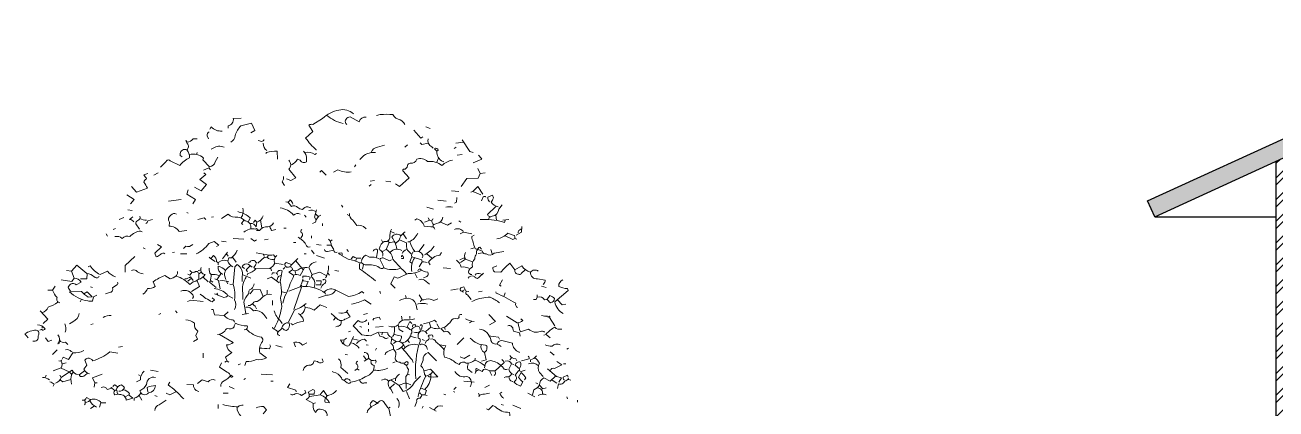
# Model space of a CAD drawing. Header units: millimetres. Extents: x 922141 to 965068, y 34629 to 256118.
# Drawn here: x 931827 to 942667, y 74878 to 78207 of the extents above; entities that cross this region are included whole.
import ezdxf

# ---------------------------------------------------------------- set-up
doc = ezdxf.new("R2010")
doc.units = ezdxf.units.MM
doc.layers.add('ABA_02_wall', color=7, linetype='Continuous', lineweight=30)
doc.layers.add('HATCH', color=8, linetype='Continuous', lineweight=5)
for name, color, linetype in [('ABA_03_elevation 04', 8, 'Continuous'), ('ABA_09_ hatch rcc', 43, 'Continuous'), ('ABA_09_hatch misc', 253, 'Continuous'), ('MCA__ PISCINA ELEV.', 91, 'Continuous')]:
    doc.layers.add(name, color=color, linetype=linetype)

# ---------------------------------------------------------------- blocks, each defined once
blk = doc.blocks.new('05')
at = {"layer": 'HATCH'}
for points in [[(618789, 368315, 0.259125), (618664, 368347, 0.14621), (618522, 368276), (618438, 368224, 0.140045), (618403, 368218), (618438, 368163), (618374, 368105, 0.045349), (618467, 368002), (618470, 368002)], [(617816, 368279), (617748, 368276, -0.433228), (617703, 368212), (617703, 368192)], [(617726, 368070, 0.2836), (617764, 368128, -0.086777), (617813, 368212), (617906, 368234), (617935, 368170), (617900, 368150)], [(618560, 368302, 0.120178), (618699, 368231)], [(618899, 368286, 0.374222), (618838, 368247), (618760, 368289, 0.538727), (618722, 368231), (618731, 368224)], [(619234, 368224, 0.166656), (619195, 368263, -0.236053), (619131, 368308, 0.059021), (619021, 368308), (618989, 368302)], [(617539, 368160, 0.4142), (617523, 368125), (617532, 368099)], [(617652, 368166, -0.22728), (617555, 368202), (617545, 368183)], [(617117, 367854, 0.057129), (617175, 367912, -0.369919), (617200, 367909), (617284, 367867, -0.117401), (617368, 367934, 0.20253), (617345, 368002, 0.429047), (617349, 368057), (617336, 368083), (617349, 368070, 0.195877), (617400, 368099), (617436, 368099)], [(617345, 368002, 0.520645), (617287, 367970), (617287, 367954), (617304, 367941)], [(617668, 368025, 0.27121), (617574, 368018), (617555, 368009)], [(618013, 368092, -0.4142), (617996, 368076), (617964, 368083)], [(618006, 368060, 0.207977), (618038, 367996)], [(618944, 367980, -0.35463), (618999, 368025), (619057, 368044)], [(619437, 368099, 0.386597), (619469, 368028), (619479, 368018)], [(619511, 367992), (619492, 368012, -0.586716), (619524, 367999), (619511, 367992)], [(617368, 367963, -0.247086), (617490, 367931), (617484, 367915), (617542, 367857, 0.369919), (617590, 367899), (617613, 367938)], [(618132, 367921), (618129, 367992, 0.072388), (618035, 367980), (618029, 367970)], [(618229, 367912, -0.416656), (618229, 367834), (618290, 367760), (618248, 367738), (618209, 367751)], [(618357, 367992, -0.207474), (618383, 367925), (618383, 367899, -0.433868), (618328, 367912), (618303, 367921, -0.162277), (618251, 367873)], [(618374, 367980, -0.185669), (618454, 367963), (618470, 367970)], [(618844, 367918, -0.24263), (618960, 367980), (618979, 367980)], [(619647, 367912, 0.171967), (619556, 367867, 0.200745), (619431, 367902, 0.302124), (619337, 367921, -0.343094), (619282, 367886, 0.4142), (619257, 367867, -0.4142), (619224, 367834, 0.618027), (619218, 367822), (619273, 367760), (619189, 367686), (619154, 367709)], [(619511, 367992, 0.32309), (619566, 367902), (619569, 367899)], [(619872, 367957, -0.082748), (619901, 367921), (619827, 367889)], [(617007, 367799), (616972, 367786, -0.077301), (616997, 367751, 0.209167), (616972, 367722, -0.073669), (617004, 367670), (616910, 367635), (616865, 367686)], [(618770, 367812, -0.17128), (618654, 367831), (618615, 367809)], [(618183, 367773, -0.212204), (618171, 367725), (618193, 367693)], [(618264, 367532, 0.135742), (618241, 367570, -0.4142), (618203, 367551)], [(619937, 367593, 0.442368), (619914, 367596), (619898, 367561)], [(619969, 367551, -0.178864), (619953, 367593), (619995, 367609), (620004, 367586, 0.010635), (619982, 367548, 0.164948), (620043, 367509)], [(617787, 367467, -0.099014), (617880, 367425), (617893, 367412), (617877, 367377)], [(617832, 367496, -0.055374), (617829, 367435), (617816, 367415)], [(618154, 367499, -0.175232), (618270, 367438, -0.323349), (618328, 367444)], [(618222, 367551), (618251, 367512, -0.388977), (618306, 367503, 0.178864), (618348, 367486, -0.243835), (618393, 367509), (618419, 367499)], [(618464, 367467, 0.250641), (618403, 367477)], [(619647, 367506, 0.112473), (619589, 367506)], [(620024, 367512), (619950, 367441, 0.489075), (619991, 367428, 0.354019), (620050, 367490), (620079, 367525)], [(616878, 367422), (616849, 367399, -0.259125), (616885, 367380)], [(616939, 367428, -0.4142), (616920, 367390, 0.4142), (616904, 367361), (616936, 367316)], [(616939, 367409, 0.128769), (616997, 367393)], [(617049, 367399), (617007, 367386, -0.310577), (616991, 367364)], [(617255, 367444, 0.401794), (617207, 367438, 0.4142), (617194, 367377), (617191, 367341, -0.260452), (617278, 367296), (617345, 367303)], [(617900, 367319, 0.462555), (617851, 367386, 0.199997), (617787, 367419, -0.211655), (617703, 367444), (617645, 367409)], [(617951, 367377), (617945, 367335, 0.333328), (617897, 367364), (617893, 367364)], [(618006, 367432, -0.294113), (617951, 367377), (617938, 367393), (617922, 367374)], [(618096, 367370, -0.290726), (618048, 367335, 0.300995), (617974, 367303), (617948, 367303)], [(618506, 367438, 0.211838), (618461, 367377), (618435, 367364)], [(618754, 367451, 0.248367), (618783, 367393), (618818, 367348, -0.162277), (618876, 367338), (618899, 367319)], [(619495, 367316, 0.4142), (619460, 367335), (619402, 367341, 0.255402), (619337, 367406), (619321, 367393)], [(619479, 367406, 0.471924), (619482, 367357), (619476, 367335)], [(619563, 367419, -0.354019), (619508, 367364), (619489, 367357)], [(619888, 367399, -0.065994), (620082, 367380), (620098, 367374), (620104, 367393)], [(616723, 367251, -0.236053), (616785, 367235, -0.326447), (616852, 367251, -0.184021), (616946, 367299), (616959, 367293)], [(617839, 367290, -0.223526), (617942, 367316), (617948, 367322), (617964, 367309)], [(618064, 367335, 0.062256), (618083, 367303), (618116, 367312)], [(618415, 367161, -0.45993), (618377, 367183, 0.119247), (618309, 367245)], [(618341, 367312, 0.302765), (618335, 367287, -0.544022), (618341, 367251), (618332, 367238)], [(619118, 367316, 0.12587), (619105, 367241, -0.472687), (619054, 367209, 0.225525), (619015, 367151, 0.4142), (619015, 367135, -0.453766), (619041, 367080)], [(619199, 367258, 0.489075), (619121, 367245, -0.119324), (619166, 367145)], [(619237, 367293, 0.162277), (619183, 367216), (619154, 367190)], [(619347, 367280, -0.19191), (619270, 367206), (619260, 367206)], [(619666, 367312, -0.427887), (619743, 367290), (619814, 367274)], [(619834, 367264), (619814, 367251, 0.056015), (619843, 367151, 0.618027), (619869, 367148, -0.236053), (619885, 367158), (619898, 367142)], [(620204, 367229, -0.45993), (620188, 367248, 0.4142), (620172, 367264), (620127, 367280, -0.153275), (620033, 367232)], [(620249, 367319, 0.25296), (620217, 367293), (620217, 367283)], [(617091, 367183), (617126, 367161), (617068, 367106), (617081, 367074, 0.078461), (617117, 367096, -0.276978), (617146, 367106), (617155, 367100)], [(617397, 367183, -0.286789), (617336, 367167), (617316, 367148)], [(617426, 367100, 0.122345), (617536, 367190), (617581, 367209), (617623, 367177), (617603, 367164)], [(617781, 367132, -0.117401), (617732, 367067), (617710, 367067), (617700, 367038, 0.240356), (617745, 366990)], [(618538, 367138, 0.509216), (618564, 367122), (618618, 367132, 0.566177), (618648, 367116)], [(618573, 367229, -0.178864), (618599, 367171), (618618, 367138)], [(618989, 367071, 0.048889), (618999, 367135, 0.526016), (618963, 367129), (618960, 367125)], [(619076, 367138, -0.241638), (619131, 367055, 0.024979), (619250, 366929)], [(619086, 367212, 0.276978), (619108, 367200), (619141, 367206)], [(619108, 367116, -0.37883), (619208, 367129)], [(619189, 367222), (619250, 367196, 0.099014), (619257, 367132), (619289, 367100)], [(619250, 367138, 0.236053), (619212, 367103)], [(619279, 367206, 0.125443), (619321, 367122, -0.386597), (619389, 367090), (619389, 367077), (619386, 367067)], [(619489, 367167, -0.126114), (619405, 367093)], [(619814, 366922, -0.312363), (619785, 366942, -0.225677), (619821, 366990, -0.25499), (619840, 367058, -0.148804), (619856, 367100, -0.276978), (619866, 367138), (619908, 367125, 0.441483), (619940, 367100, 0.38205), (620008, 367106), (620091, 367122)], [(617590, 367035, -0.042465), (617539, 367071)], [(617616, 367006, 0.5), (617603, 367032, 0.2388), (617577, 367087), (617555, 367064)], [(617697, 367042, 0.118042), (617642, 367042), (617616, 367026)], [(618125, 367087, 0.376556), (618109, 367019, -0.145767), (618064, 366974), (617942, 366971, -0.199722), (617874, 366932), (617868, 366916)], [(617942, 366974, -0.236053), (617926, 366984, 0.120438), (617948, 367022, 0.660995), (617890, 367029), (617880, 367026)], [(617945, 367109), (618042, 367093, 0.121368), (618096, 367093), (618109, 367077)], [(618051, 367087, -0.480621), (618019, 367071), (617961, 367019)], [(618042, 367071, 0.193741), (618096, 367051), (618103, 367055)], [(618251, 367009), (618206, 367026, 0.942245), (618225, 366987, -0.514618), (618261, 366964, 0.4142), (618309, 366964, -0.160355), (618390, 366984)], [(618467, 367032, 0.259125), (618403, 366984), (618432, 366919, 0.618027), (618435, 366893, -0.301163), (618448, 366810)], [(619192, 366974, -0.181442), (619050, 366980, -0.4142), (619012, 366984, 0.16394), (618905, 367006, -0.253143), (618857, 367026, -0.236053), (618841, 367022, 0.100998), (618744, 367055), (618686, 367087, 0.4142), (618689, 367109), (618660, 367106), (618677, 367093)], [(618770, 367058), (618786, 367077, 0.192581), (618854, 367064)], [(619008, 367061, 0.146759), (618928, 367071), (618896, 367090, 0.276978), (618860, 367035)], [(619054, 366980), (619018, 367055, -0.226822), (619047, 367067), (619102, 367042), (619118, 367048)], [(619205, 367074), (619208, 367090, -0.302765), (619224, 367061), (619208, 367061), (619205, 367064)], [(619318, 367122, 0.4142), (619295, 367074), (619279, 367032), (619295, 367019)], [(619318, 367064, 0.197815), (619295, 366948)], [(619295, 367074), (619382, 367048, 0.599991), (619398, 367032), (619427, 367026)], [(619453, 367006), (619440, 367029, -0.210266), (619537, 367090), (619553, 367113)], [(619682, 367045, -0.143997), (619724, 366987, -0.146759), (619788, 366977)], [(619759, 367113, 0.224854), (619759, 367055), (619718, 367026)], [(616585, 366906, -0.568253), (616543, 366903, 0.175797), (616478, 366932), (616391, 367003), (616346, 366951), (616304, 366958)], [(616727, 366903, -0.163284), (616659, 366951), (616594, 366922, -0.113754), (616507, 366996), (616491, 366990)], [(616865, 366958, -0.162277), (616907, 366958, 0.236053), (616968, 366929)], [(617265, 366948, -0.37442), (617226, 366893), (617200, 366884), (617155, 366913, 0.088013), (617055, 366858), (617071, 366819, -0.188675), (617004, 366800, -0.179413), (616965, 366752)], [(617471, 366984, 0.536423), (617503, 366922, -0.215927), (617445, 366880, -0.178345), (617400, 366858), (617371, 366835, 0.146225), (617255, 366906)], [(617371, 366961, 0.548935), (617420, 366948), (617439, 366948, 0.4142), (617455, 366932), (617471, 366942)], [(617539, 366977, 0.236053), (617555, 366922, -0.099014), (617548, 366861), (617542, 366855), (617600, 366810)], [(617555, 366922, -0.133911), (617623, 366913)], [(617681, 366958, 0.15741), (617616, 366993, 0.349701), (617655, 366926), (617658, 366926)], [(617726, 366996, 0.303986), (617671, 366916), (617684, 366880)], [(617758, 366619, 0.309357), (617758, 366703, 0.119644), (617748, 366835), (617761, 366990), (617781, 367009, -0.308212), (617826, 366906), (617826, 366861)], [(617845, 366974), (617826, 366990, -0.375732), (617877, 367013), (617913, 366987)], [(618106, 366458, 0.071533), (618161, 366607, 0.124786), (618164, 366684, -0.240356), (618167, 366752, 0.058014), (618154, 366861), (618171, 366955, 0.468369), (618125, 366935), (618116, 366938, -0.236053), (618135, 366916)], [(618161, 366913, 0.276978), (618135, 366897), (618125, 366871)], [(618274, 366913, 0.03894), (618216, 366771, 0.100754), (618183, 366694), (618177, 366674)], [(618364, 366980), (618328, 366913, 0.274826), (618270, 366916), (618229, 366942), (618261, 366964)], [(618573, 366996, -0.148178), (618548, 366893)], [(618844, 367019, 0.082748), (618841, 366971, -0.034805), (618979, 366868)], [(619376, 366958, -0.169128), (619263, 366932), (619173, 366890), (619141, 366903), (619112, 366842), (619150, 366803)], [(619347, 366955, -0.199997), (619363, 366971, 0.141068), (619434, 366942, -0.514618), (619418, 366903), (619395, 366893)], [(619782, 366890, -0.37204), (619837, 366906, 0.162277), (619863, 366887, 0.055374), (619917, 366935)], [(619901, 366922, 0.255692), (619853, 366929), (619843, 366916)], [(620188, 366964), (620143, 367019, 0.041733), (620066, 366942), (620011, 366945, -0.265564), (619998, 366984), (620033, 366996)], [(620323, 366942, -0.162277), (620249, 366996), (620188, 366964, 0.541992), (620220, 366926, 0.523941), (620243, 366932), (620278, 366964)], [(620391, 366951, 0.417374), (620323, 366942, 0.463791), (620385, 366884), (620449, 366874, -0.302765), (620436, 366839), (620433, 366835)], [(616204, 366822), (616182, 366787, 0.117737), (616221, 366723, 0.515518), (616246, 366677)], [(616369, 366890, -0.265564), (616430, 366855), (616388, 366832, 0.540619), (616324, 366822), (616317, 366813, 0.104111), (616337, 366777), (616433, 366774, 0.087555), (616491, 366726), (616524, 366729), (616482, 366771), (616453, 366755)], [(616746, 366855, -0.523941), (616739, 366832), (616701, 366806, -0.480621), (616685, 366768), (616640, 366755)], [(617329, 366884, 0.186783), (617378, 366903), (617400, 366871)], [(617632, 366868, -0.133911), (617710, 366858)], [(617861, 366900, 0.224854), (617832, 366761), (617832, 366706)], [(617858, 366584), (617839, 366681, -0.125), (617884, 366758, -0.514618), (617906, 366797, 0.178345), (617929, 366842)], [(618229, 366777), (618328, 366816), (618338, 366829, 0.4142), (618367, 366819, -0.159607), (618544, 366761), (618548, 366752)], [(618274, 366619), (618338, 366813), (618328, 366819, 0.104355), (618351, 366884), (618354, 366868), (618396, 366861), (618380, 366822)], [(618409, 366880), (618415, 366900, 0.064087), (618351, 366909), (618351, 366893)], [(618525, 366874, -0.442368), (618548, 366877, -0.369919), (618541, 366845, 0.196625), (618506, 366803)], [(619357, 366877, -0.204086), (619405, 366874), (619447, 366839)], [(619727, 366777, -0.659393), (619721, 366806), (619747, 366816), (619766, 366774, 0.49527), (619776, 366745), (619808, 366706)], [(620604, 366877, 0.301514), (620568, 366819, 0.092056), (620643, 366800), (620649, 366784), (620533, 366684, 0.222809), (620607, 366584)], [(616330, 366771, 0.155884), (616488, 366694, 0.07106), (616527, 366690), (616536, 366729), (616565, 366742)], [(617294, 366777, -0.456619), (617403, 366729), (617394, 366713)], [(617461, 366752, 0.050552), (617565, 366684), (617584, 366703), (617565, 366719)], [(617581, 366800, -0.167648), (617697, 366748)], [(617745, 366716), (617700, 366739, -0.407791), (617652, 366729), (617584, 366755)], [(617877, 366652, 0.236053), (617926, 366681, -0.192581), (617955, 366687, 0.099014), (618003, 366729, -0.236053), (618080, 366748)], [(618638, 366790, -0.286789), (618557, 366742), (618486, 366719)], [(618538, 366771, -0.291199), (618625, 366793), (618747, 366732, 0.123093), (618863, 366774), (618880, 366761)], [(618773, 366665, 0.07692), (618886, 366703), (618944, 366665)], [(619189, 366697, -0.116699), (619263, 366716, -0.270767), (619331, 366668), (619340, 366616)], [(619369, 366684, -0.364258), (619398, 366703, -0.223816), (619485, 366697), (619521, 366710)], [(620056, 366677, 0.023788), (619975, 366726, 0.105392), (619830, 366694), (619814, 366687)], [(620211, 366636, -0.362045), (620195, 366674, 0.029785), (620027, 366761), (620024, 366771)], [(620349, 366706), (620372, 366706), (620381, 366726, -0.343094), (620446, 366703, -0.4142), (620485, 366684), (620497, 366677, 0.359619), (620530, 366713, 0.165543), (620491, 366739), (620465, 366703)], [(616227, 366681, -0.092499), (616143, 366639, -0.224854), (616092, 366590)], [(617758, 366510, 0.4142), (617732, 366529, -0.184021), (617668, 366568), (617584, 366571), (617574, 366619), (617558, 366619)], [(617858, 366639, -0.295731), (617922, 366607, -0.302765), (618013, 366574), (618038, 366542)], [(617916, 366665, -0.209167), (617948, 366623)], [(618103, 366607, 0.166275), (618161, 366516), (618171, 366497)], [(618380, 366671, -0.101349), (618277, 366613), (618225, 366513)], [(618364, 366652, -0.343094), (618367, 366623, -0.260178), (618328, 366574)], [(618374, 366636, -0.148178), (618448, 366613), (618502, 366658), (618560, 366636)], [(618731, 366597), (618760, 366555, -0.109772), (618715, 366536, -0.427002), (618648, 366539), (618596, 366584)], [(618741, 366613), (618722, 366594, -0.166153), (618664, 366590)], [(619431, 366665, 0.121552), (619350, 366668), (619344, 366665)], [(616053, 366487, -0.234344), (616117, 366452, -0.276978), (616095, 366439, 0.618027), (616079, 366442), (616072, 366439)], [(616288, 366494, -0.232346), (616292, 366423)], [(616414, 366584, -0.245377), (616359, 366513), (616330, 366494)], [(616691, 366568, 0.169571), (616620, 366549)], [(617336, 366529, -0.183472), (617413, 366500, 0.356949), (617442, 366432), (617423, 366394), (617439, 366362), (617403, 366342)], [(617610, 366403, 0.175797), (617674, 366432, -0.406204), (617713, 366452, 0.51619), (617758, 366484), (617768, 366500, 0.147141), (617868, 366478, -0.535172), (617851, 366445), (617842, 366442)], [(618171, 366458, 0.188675), (618209, 366436, 0.343094), (618232, 366503, 0.452606), (618167, 366452), (618138, 366426, -0.030823), (618090, 366458), (618087, 366465)], [(618312, 366584, -0.16861), (618357, 366526), (618354, 366516, 0.105759), (618264, 366487), (618248, 366497)], [(618680, 366523, -0.535172), (618651, 366474), (618638, 366468)], [(618905, 366529, -0.435272), (618831, 366523), (618786, 366478), (618863, 366400, 0.048386), (618938, 366391), (619002, 366423), (619018, 366387, -0.178864), (619060, 366371, 0.323349), (619089, 366374)], [(619095, 366474, 0.307983), (619176, 366487, -0.275284), (619228, 366529, 0.105927), (619321, 366539)], [(619295, 366497), (619279, 366516), (619257, 366474, 0.302765), (619289, 366442)], [(619302, 366468, -0.618027), (619315, 366487, -0.599991), (619331, 366471, -0.649872), (619366, 366442), (619369, 366432, -0.314713), (619311, 366423)], [(619366, 366481, -0.704712), (619386, 366474), (619379, 366445)], [(619395, 366494, 0.060013), (619492, 366526), (619508, 366510)], [(619447, 366500), (619460, 366465, 0.111496), (619521, 366452), (619534, 366455), (619511, 366494)], [(619727, 366574, 0.754288), (619705, 366552, -0.333328), (619689, 366539, 0.4142), (619631, 366513, -0.17865), (619547, 366455), (619576, 366426, -0.438309), (619624, 366407), (619631, 366403)], [(619759, 366539, 0.148178), (619834, 366516)], [(620240, 366539), (620256, 366523, -0.172653), (620207, 366503), (620114, 366561)], [(620217, 366500, 0.07106), (620236, 366426), (620307, 366449, 0.302765), (620410, 366429, -0.192581), (620446, 366423)], [(620533, 366478), (620488, 366549, 0.5), (620488, 366561), (620475, 366552), (620465, 366558), (620472, 366561, -0.099014), (620420, 366568)], [(616011, 366345, 0.645172), (616056, 366391, 0.599991), (616040, 366439, 0.162277), (615943, 366407), (615972, 366374)], [(616227, 366400, -0.400543), (616227, 366320), (616246, 366329)], [(617629, 366403), (617748, 366333, -0.21463), (617690, 366313, 0.291199), (617735, 366246), (617681, 366204), (617694, 366171), (617710, 366162)], [(617861, 366449, 0.162277), (617993, 366378, -0.368179), (618000, 366342, 0.209167), (617977, 366242), (618035, 366200, -0.185669), (617948, 366184, -0.128281), (617861, 366168), (617848, 366133)], [(618138, 366426, 0.697281), (618148, 366394), (618151, 366394)], [(618728, 366371, -0.24913), (618677, 366355), (618696, 366320)], [(618789, 366384), (618760, 366320, -0.224854), (618738, 366300, -0.158417), (618702, 366323), (618709, 366358)], [(619015, 366423), (619086, 366416, 0.32254), (619115, 366378), (619121, 366374, -0.077118), (619112, 366326, -0.302765), (619137, 366275, -0.32045), (619154, 366210, 0.575546), (619192, 366162, 0.470993), (619247, 366168, -0.926025), (619253, 366139, 0.236053), (619266, 366097, -0.182587), (619244, 366039), (619247, 365933)], [(619144, 366471, -0.082748), (619137, 366394), (619128, 366384)], [(619144, 366403), (619205, 366387, -0.190887), (619189, 366342)], [(619183, 366471, -0.185669), (619266, 366455), (619260, 366458)], [(619331, 366471, 0.209167), (619289, 366439, -0.449051), (619289, 366410, -0.306015), (619212, 366329)], [(619427, 366407, 0.89061), (619350, 366391), (619350, 366371, -0.566177), (619366, 366342, 0.104599), (619331, 366017)], [(619476, 366378, 0.720749), (619456, 366397, 0.302765), (619437, 366391, -0.566177), (619427, 366349, 0.276978), (619411, 366323)], [(619801, 366371, 0.225006), (619933, 366310, -0.5), (619946, 366287, -0.333328), (619924, 366246)], [(619882, 366449, -0.315994), (619979, 366358, 0.442368), (620030, 366320, -0.120438), (620069, 366297)], [(620127, 366478, -0.517548), (620172, 366442), (620175, 366432), (620227, 366416), (620233, 366387)], [(620594, 366449, -0.259125), (620533, 366465, 0.075043), (620459, 366407), (620459, 366403), (620439, 366397)], [(616243, 366355, 0.4142), (616295, 366336), (616314, 366316)], [(616295, 366268, -0.34938), (616343, 366255), (616353, 366252)], [(617974, 366284, 0.008286), (618061, 366278), (618071, 366300), (618064, 366313)], [(618386, 366329), (618348, 366310, 0.266052), (618280, 366336), (618274, 366333), (618287, 366294)], [(618770, 366329, -0.180573), (618838, 366284)], [(618815, 366323, -0.19014), (618886, 366362), (618902, 366345)], [(619137, 366275, 0.109406), (619066, 366239), (619063, 366226)], [(619121, 366365, 0.090164), (619160, 366342), (619137, 366323)], [(619234, 366291, 0.25), (619183, 366342), (619150, 366345)], [(619221, 366307, -0.128281), (619163, 366268)], [(619205, 366291, -0.017029), (619299, 366181), (619308, 366159)], [(619347, 366313, 0.272293), (619228, 366281), (619221, 366268)], [(619366, 366313, -0.548935), (619427, 366278), (619431, 366271)], [(619573, 366271, 0.077194), (619505, 366336, 0.4142), (619456, 366362)], [(619537, 366313), (619589, 366304, 0.234207), (619579, 366204, -0.160019), (619676, 366155), (619705, 366142, -0.489075), (619766, 366152, 0.168671), (619840, 366178), (619843, 366188), (619843, 366197)], [(619895, 366313, 0.356949), (619924, 366246), (619940, 366181), (619898, 366171)], [(620037, 366320, -0.40065), (620075, 366349), (620166, 366326, 0.280411), (620224, 366249), (620227, 366246)], [(620449, 366313, 0.111496), (620510, 366300, -0.353287), (620581, 366313)], [(616188, 366088), (616256, 366113, 0.337067), (616256, 366171), (616259, 366178), (616253, 366171), (616237, 366175)], [(616453, 366262, -0.12587), (616359, 366242), (616321, 366184), (616275, 366204), (616266, 366188)], [(616749, 366239), (616678, 366252, -0.120178), (616530, 366175, 0.278625), (616488, 366197, 0.265564), (616462, 366178), (616478, 366136), (616453, 366101, 0.260178), (616501, 366062)], [(617639, 365952, -0.333328), (617668, 366001, 0.137939), (617726, 366049), (617745, 366039, -0.4142), (617723, 366036, 0.40065), (617694, 366075), (617629, 366120), (617645, 366155)], [(618519, 366191), (618528, 366168, -0.506302), (618477, 366168), (618448, 366175, -0.45929), (618403, 366136, 0.32254), (618357, 366097), (618354, 366091)], [(618660, 366191, -0.302765), (618680, 366117), (618741, 366065)], [(618944, 366178, 0.514618), (618967, 366133), (618970, 366136, -0.074905), (618957, 366081, -0.18132), (618892, 366036, -0.109772), (618764, 365988, -0.561981), (618735, 365984), (618706, 366007)], [(618828, 366171, 0.355026), (618812, 366149, -0.470993), (618822, 366104), (618838, 366094)], [(618883, 366246, -0.441071), (618921, 366204, 0.236053), (618925, 366191, 0.265564), (618976, 366178, -0.4142), (618986, 366165), (618979, 366152)], [(619508, 366175), (619437, 366246, 0.331436), (619392, 366178), (619373, 366130, -0.197815), (619405, 366059), (619415, 366042)], [(619843, 366178, -0.105759), (619924, 366133)], [(620124, 366101, -0.401794), (620088, 366110, 0.173447), (619998, 366171, 0.449051), (619930, 366142), (619924, 366113)], [(620075, 366184, -0.162277), (620095, 366159), (620014, 366084, -0.343094), (620017, 366055), (620008, 366046)], [(620104, 366171, -0.4142), (620159, 366149), (620178, 366142)], [(620143, 366220, 0.252106), (620195, 366191), (620204, 366175)], [(620230, 366113, 0.295303), (620236, 366162, 0.5), (620191, 366136), (620227, 366104), (620227, 366088, 0.399994), (620259, 366088), (620278, 366094)], [(620304, 366213, -0.302765), (620311, 366191), (620246, 366175)], [(620375, 366217, -0.162277), (620323, 366181), (620323, 366165)], [(620362, 366200, -0.099014), (620401, 366152, 0.243301), (620401, 366071), (620433, 366039)], [(620494, 366088, -0.486771), (620530, 366107), (620594, 366139), (620552, 366168)], [(616208, 365981, 0.253723), (616259, 366033), (616353, 366094, 0.268112), (616404, 366055)], [(616362, 366075, 0.25499), (616343, 365994), (616346, 365972)], [(616459, 366088), (616414, 366052, 0.546783), (616453, 366042), (616482, 366065)], [(616975, 366084, 0.206955), (616943, 366010), (616910, 365991)], [(618760, 366001, 0.489075), (618718, 366013, -0.720749), (618686, 366026, 0.210693), (618615, 366075), (618606, 366081)], [(618967, 366094, 0.172012), (619086, 366110)], [(619189, 366059, 0.126938), (619154, 366020, 0.123093), (619092, 365997, 0.382629), (619041, 366010), (619031, 366007)], [(619476, 366081, -0.252106), (619415, 366042, 0.053238), (619350, 365868), (619347, 365865)], [(619402, 366088), (619456, 366101), (619521, 366036, -0.083908), (619444, 366036), (619437, 366042)], [(619460, 366062, -0.221268), (619415, 365936, 0.618027), (619421, 365917), (619408, 365878)], [(619669, 366081, 0.359314), (619769, 366039, -0.483139), (619805, 365959), (619801, 365949)], [(619782, 366149, 0.082748), (619779, 366101), (619817, 366071)], [(619872, 366094, 0.333328), (619843, 366065)], [(619850, 366091, -0.4142), (619856, 366107), (619904, 366081, -0.382629), (619937, 366101, 0.162277), (620014, 366088)], [(620159, 366059, -0.4142), (620111, 366036), (620095, 366030)], [(620159, 366149), (620137, 366101, 0.333328), (620178, 366055)], [(620227, 366094, 0.099014), (620191, 366049, -0.463791), (620185, 365994), (620178, 365991, 0.112411), (620236, 365955), (620256, 365991, -0.099014), (620220, 366033), (620243, 366071, -0.099014), (620282, 366026), (620272, 366010)], [(620391, 366133, 0.274033), (620307, 366149)], [(620614, 366010, -0.302765), (620607, 366033), (620643, 366049), (620649, 366033)], [(616156, 366010, 0.152283), (616095, 366030)], [(616159, 365991, -0.104111), (616195, 365972), (616188, 365955)], [(616798, 365923, -0.146225), (616849, 365891, 0.236053), (616846, 365875), (616878, 365849), (616820, 365833, 0.449966), (616762, 365881, 0.248367), (616723, 365878, -0.5), (616723, 365917, -0.17128), (616694, 365943, -0.201935), (616656, 365926, 0.369919), (616614, 365946), (616604, 365943)], [(616746, 365946, 0.162277), (616720, 365965), (616704, 365952)], [(616756, 365910, 0.300919), (616804, 365939, 0.14502), (616778, 365965, 0.261322), (616733, 365923), (616723, 365917), (616739, 365920), (616746, 365885)], [(617075, 366030, 0.515121), (616997, 365968, -0.142853), (616939, 365914, 0.670273), (617013, 365897, 0.37204), (617075, 365959, 0.116058), (617001, 365943), (617007, 365904)], [(617197, 365988), (617184, 365965, -0.06604), (617310, 365849), (617320, 365843)], [(617345, 365968), (617403, 365965, 0.24263), (617426, 365917), (617449, 365907)], [(617590, 366007, 0.322357), (617529, 365991), (617478, 366010), (617439, 365978)], [(618844, 366007, 0.551163), (618886, 365984), (618905, 365984)], [(619092, 365997, 0.315216), (619115, 365926), (619131, 365894)], [(619115, 366007, 0.031036), (619186, 365959), (619221, 365907, 0.203522), (619318, 365988), (619369, 366042)], [(619186, 365962, -0.122009), (619253, 365981), (619286, 365965)], [(620137, 366036, 0.343094), (620166, 365994), (620169, 365994)], [(620539, 366042), (620494, 365997), (620439, 366026, 0.291199), (620401, 365965, -0.207977), (620352, 365923), (620340, 365878)], [(620385, 365939, -0.477875), (620427, 365885)], [(620556, 365933), (620565, 365975, 0.453766), (620620, 366001, 0.33638), (620652, 366020), (620652, 366013), (620672, 366007)], [(616562, 365772, -0.149628), (616504, 365827), (616507, 365839), (616475, 365856, -0.447098), (616440, 365833)], [(616459, 365833, -0.309357), (616459, 365791)], [(616466, 365810, 0.176727), (616514, 365839, -0.312363), (616604, 365810), (616643, 365810)], [(616946, 365894, -0.236053), (616888, 365849), (616888, 365830)], [(617068, 365743, -0.373596), (617107, 365791), (617165, 365833)], [(618367, 365920), (618377, 365897), (618338, 365872, 0.259125), (618283, 365888, -0.4142), (618245, 365885)], [(618409, 365885), (618448, 365885, -0.162277), (618454, 365907, 0.265564), (618438, 365926), (618396, 365901, -0.544022), (618380, 365839), (618444, 365804), (618461, 365810)], [(618560, 365872), (618531, 365917, 0.08429), (618502, 365878), (618412, 365865)], [(618502, 365878, -0.186218), (618583, 365810), (618544, 365814, -0.438553), (618577, 365875, 0.177994), (618641, 365917)], [(618909, 365723, -0.290726), (618944, 365772), (618944, 365775, 0.044205), (619012, 365820, -0.511307), (619050, 365820), (619086, 365765)], [(618944, 365775, -0.585617), (618947, 365814, -0.343094), (618960, 365830), (619002, 365804)], [(619166, 365846, -0.338058), (619179, 365769)], [(619386, 365878), (619366, 365849, 0.577133), (619337, 365820), (619321, 365778)], [(619363, 365897, 0.283676), (619405, 365878), (619427, 365872)], [(619872, 365894, -0.343094), (619875, 365865, -0.253143), (619924, 365885), (619969, 365894)], [(620075, 365901), (620059, 365891, 0.209167), (620091, 365849)], [(620391, 365872, -0.280075), (620459, 365878)], [(617658, 365794, 0.051254), (617790, 365775, -0.236053), (617835, 365788)], [(617781, 365772, 0.223816), (617816, 365691)], [(617945, 365765, -0.096176), (618009, 365778), (618035, 365749), (618006, 365714)], [(618441, 365804, 0.099014), (618448, 365743), (618464, 365727, -0.5), (618509, 365752, -0.931549), (618519, 365653)], [(619108, 365772), (619092, 365762, -0.136307), (619108, 365646, 0.236053), (619102, 365617, -0.336868), (619083, 365543), (619050, 365478), (619060, 365462)], [(619489, 365749, -0.386597), (619563, 365781)], [(620204, 365540), (620185, 365575, -0.165543), (620240, 365607, 0.276978), (620211, 365627), (620127, 365653, 0.260544), (620140, 365727, -0.218338), (620020, 365775), (619998, 365785), (619959, 365749), (619943, 365756)]]:
    blk.add_lwpolyline(points, format="xyb", dxfattribs=at)
for points in [[(619311, 368173), (619373, 368105), (619389, 368115)], [(619415, 368202), (619453, 368189)], [(619257, 368047), (619234, 368025)], [(619437, 368060), (619382, 368050), (619366, 368063)], [(619679, 368025), (619663, 368015)], [(619743, 368070), (619676, 368060)], [(619730, 368089), (619798, 367989), (619827, 367980)], [(617429, 367963), (617436, 367980)], [(619527, 367931), (619511, 367896)], [(619730, 367963), (619689, 367957)], [(617097, 367805), (617059, 367783)], [(617494, 367805), (617510, 367789), (617458, 367747), (617516, 367702), (617471, 367648), (617413, 367680)], [(617490, 367828), (617536, 367847), (617552, 367831)], [(618554, 367783), (618512, 367825), (618499, 367809)], [(618809, 367873), (618799, 367857)], [(619724, 367686), (619772, 367754), (619869, 367757), (619888, 367799), (619930, 367805)], [(619888, 367799), (619866, 367841)], [(618944, 367702), (618925, 367689)], [(618973, 367738), (618934, 367731)], [(619070, 367731), (619112, 367725)], [(619911, 367619), (619866, 367686), (619824, 367641), (619805, 367635)], [(616827, 367612), (616888, 367573), (616856, 367535)], [(617297, 367573), (617187, 367557)], [(617358, 367657), (617345, 367619), (617420, 367573), (617397, 367535)], [(619521, 367567), (619592, 367557)], [(619640, 367648), (619701, 367641)], [(619685, 367590), (619682, 367548), (619666, 367541)], [(619824, 367641), (619892, 367612)], [(616833, 367483), (616872, 367477)], [(617345, 367461), (617358, 367454)], [(618470, 367483), (618451, 367419), (618464, 367399)], [(618686, 367522), (618696, 367506)], [(619424, 367506), (619482, 367490)], [(616801, 367415), (616759, 367399)], [(617442, 367399), (617497, 367412), (617510, 367399)], [(617577, 367422), (617558, 367419)], [(617839, 367393), (617819, 367364), (617832, 367357)], [(617984, 367393), (617996, 367328)], [(618364, 367438), (618380, 367419)], [(618464, 367444), (618486, 367422)], [(618522, 367364), (618522, 367345)], [(618754, 367432), (618735, 367441)], [(619405, 367377), (619450, 367393), (619469, 367386)], [(619447, 367393), (619437, 367412)], [(619543, 367377), (619605, 367351), (619640, 367370)], [(619701, 367386), (619721, 367377)], [(619969, 367422), (619959, 367399)], [(620024, 367438), (620030, 367393)], [(620085, 367393), (620137, 367399)], [(616646, 367274), (616659, 367254)], [(616727, 367322), (616707, 367312)], [(618187, 367325), (618206, 367325)], [(618425, 367258), (618425, 367238)], [(619112, 367296), (619144, 367280)], [(619221, 367274), (619250, 367232)], [(619743, 367290), (619714, 367274)], [(620104, 367258), (620169, 367225), (620188, 367235)], [(620249, 367338), (620246, 367290), (620198, 367264)], [(616968, 367154), (616984, 367145)], [(617645, 367212), (617687, 367206)], [(617748, 367235), (617839, 367229)], [(617900, 367235), (617932, 367212), (617948, 367222)], [(618051, 367229), (618019, 367222)], [(618270, 367200), (618290, 367200)], [(618425, 367132), (618448, 367100)], [(618470, 367183), (618509, 367177)], [(618596, 367177), (618560, 367177)], [(618589, 367212), (618606, 367222)], [(618731, 367138), (618747, 367122)], [(619041, 367206), (619031, 367222)], [(619099, 367200), (619073, 367138), (619041, 367122), (619037, 367125)], [(619357, 367122), (619402, 367183)], [(619837, 367154), (619805, 367145)], [(619991, 367100), (619979, 367138)], [(616894, 367077), (616810, 367000), (616810, 366942)], [(617239, 367116), (617220, 367113)], [(617291, 367100), (617345, 367100)], [(617697, 367116), (617655, 367058)], [(617690, 367100), (617703, 367080)], [(617742, 367071), (617774, 367029)], [(618006, 367100), (618016, 367080)], [(618306, 367061), (618248, 367000), (618245, 366987)], [(618290, 367042), (618357, 366961)], [(618361, 367100), (618380, 367100)], [(618470, 367087), (618538, 367064)], [(618815, 367064), (618809, 367042)], [(619386, 367032), (619360, 366990)], [(619424, 367100), (619469, 367064)], [(619821, 367032), (619759, 367055), (619750, 367067), (619711, 367048)], [(619911, 367109), (619869, 367103)], [(616346, 366951), (616369, 366890), (616350, 366861), (616256, 366877)], [(616482, 366929), (616478, 366884), (616424, 366884)], [(617391, 366942), (617371, 366916), (617355, 366926)], [(617465, 366964), (617445, 366955)], [(617449, 366929), (617449, 366884)], [(617639, 366929), (617606, 366877)], [(617826, 366922), (617900, 366890)], [(617893, 366996), (617861, 366964), (617871, 366945)], [(618074, 366974), (618080, 366955)], [(618106, 366938), (618087, 366938), (618083, 366922)], [(618109, 367019), (618180, 367009)], [(618196, 366984), (618180, 366967)], [(618283, 366951), (618287, 366932)], [(618432, 366922), (618499, 366942), (618554, 366913)], [(618567, 366935), (618583, 366916)], [(618628, 366958), (618664, 366951)], [(618876, 367009), (618867, 366967)], [(619321, 366935), (619340, 366893)], [(619566, 366980), (619631, 366974)], [(616511, 366816), (616527, 366810)], [(617387, 366890), (617355, 366864)], [(617436, 366868), (617455, 366819), (617387, 366774)], [(617487, 366900), (617529, 366858)], [(617555, 366868), (617571, 366855)], [(617635, 366797), (617619, 366871), (617587, 366884)], [(617690, 366861), (617700, 366842)], [(617719, 366839), (617739, 366835)], [(618145, 366851), (618080, 366900), (618080, 366903), (618080, 366900), (618042, 366884)], [(618467, 366868), (618509, 366868), (618506, 366832), (618467, 366832)], [(620082, 366877), (620056, 366829), (620069, 366822)], [(620420, 366822), (620459, 366810)], [(616182, 366787), (616140, 366787)], [(616430, 366703), (616420, 366684)], [(617487, 366687), (617381, 366700), (617352, 366687)], [(617613, 366748), (617606, 366761)], [(618006, 366732), (617980, 366793), (617919, 366790), (617893, 366755)], [(618042, 366748), (618042, 366787)], [(618087, 366697), (618087, 366655)], [(618171, 366771), (618206, 366764)], [(619018, 366777), (619025, 366758)], [(619247, 366719), (619241, 366739)], [(619386, 366703), (619360, 366745)], [(619698, 366797), (619634, 366787)], [(619756, 366793), (619727, 366777), (619743, 366768)], [(619769, 366777), (619788, 366774)], [(619904, 366777), (619872, 366771)], [(620091, 366732), (620104, 366764)], [(620381, 366726), (620381, 366745)], [(620556, 366703), (620597, 366658), (620630, 366665)], [(616076, 366607), (616140, 366536), (616101, 366497)], [(617246, 366607), (617262, 366590)], [(617668, 366568), (617703, 366597)], [(616533, 366494), (616514, 366490)], [(617120, 366584), (617104, 366574)], [(617826, 366574), (617880, 366584)], [(618635, 366545), (618615, 366526)], [(618912, 366584), (618876, 366574)], [(618921, 366507), (618921, 366487)], [(619025, 366532), (619012, 366552), (618967, 366542), (618957, 366526)], [(619176, 366487), (619186, 366445), (619221, 366426)], [(619212, 366529), (619205, 366561)], [(619279, 366561), (619279, 366542)], [(619811, 366516), (619795, 366503)], [(619962, 366574), (620020, 366516), (619969, 366487)], [(616092, 366474), (616092, 366458)], [(616121, 366374), (616143, 366342), (616175, 366352)], [(618764, 366432), (618747, 366426)], [(618844, 366471), (618863, 366465)], [(618921, 366449), (618921, 366429)], [(619047, 366471), (618979, 366465)], [(619041, 366420), (619034, 366400)], [(619279, 366387), (619334, 366374)], [(619460, 366465), (619418, 366432)], [(619579, 366465), (619585, 366445)], [(619747, 366374), (619689, 366316)], [(619959, 366391), (620046, 366378), (620056, 366362)], [(620459, 366403), (620494, 366374)], [(616221, 366268), (616182, 366229)], [(616788, 366297), (616752, 366291)], [(618116, 366307), (618171, 366291)], [(618780, 366365), (618831, 366352)], [(618899, 366313), (618918, 366310)], [(618989, 366284), (618979, 366265)], [(619257, 366352), (619276, 366333)], [(619386, 366358), (619405, 366349)], [(620652, 366284), (620639, 366275)], [(616266, 366149), (616301, 366155)], [(617487, 366239), (617487, 366200)], [(617690, 366171), (617674, 366162)], [(618718, 366229), (618738, 366226)], [(618899, 366184), (618876, 366217)], [(618921, 366194), (618883, 366171)], [(619150, 366165), (619131, 366155)], [(619798, 366223), (619750, 366194), (619714, 366207)], [(620159, 366200), (620143, 366181)], [(620494, 366252), (620527, 366223)], [(616117, 366030), (616124, 366042), (616127, 366049)], [(616256, 366030), (616246, 366049)], [(616256, 366110), (616327, 366078), (616346, 366059)], [(616611, 366059), (616527, 366026), (616549, 365984), (616569, 365984)], [(616946, 366042), (616926, 366052)], [(617030, 366094), (617097, 366081)], [(617810, 366149), (617790, 366139)], [(617990, 366059), (618087, 366052)], [(618822, 366104), (618802, 366091)], [(619228, 366149), (619250, 366133)], [(619257, 366059), (619276, 366052)], [(619969, 366088), (619988, 366046)], [(620472, 366104), (620549, 366039), (620591, 366026), (620568, 365988)], [(620610, 366149), (620630, 366149)], [(616340, 366013), (616272, 365991), (616250, 366007)], [(616549, 365984), (616543, 365946)], [(617713, 365952), (617755, 365930)], [(617855, 366020), (617839, 366013)], [(618074, 365997), (618093, 365997)], [(618238, 365975), (618219, 365943), (618290, 365920), (618293, 365904)], [(619108, 365939), (619144, 365975)], [(619154, 366020), (619154, 366001)], [(619369, 365939), (619411, 365923)], [(619679, 365946), (619660, 365926)], [(619747, 365997), (619834, 365988)], [(619969, 365962), (619927, 365943)], [(620369, 365984), (620388, 365975)], [(620401, 365962), (620430, 365930), (620459, 365939)], [(620510, 366007), (620552, 365981)], [(616511, 365839), (616504, 365827)], [(616843, 365878), (616810, 365862)], [(616933, 365872), (616955, 365833)], [(617068, 365872), (617088, 365865)], [(617255, 365907), (617197, 365878), (617165, 365894)], [(617661, 365894), (617703, 365894)], [(619250, 365907), (619276, 365843)], [(619573, 365885), (619589, 365878)], [(619656, 365907), (619669, 365901)], [(620362, 365862), (620301, 365894)], [(620639, 365862), (620643, 365843)], [(620730, 365833), (620730, 365814)], [(616543, 365781), (616511, 365759)], [(616601, 365810), (616588, 365772)], [(617616, 365794), (617616, 365759)], [(619392, 365781), (619386, 365762)], [(619505, 365736), (619447, 365769)], [(620069, 365794), (620088, 365788)], [(620169, 365788), (620240, 365759)]]:
    blk.add_lwpolyline(points, dxfattribs=at)

msp = doc.modelspace()

# ---------------------------------------------------------------- hatches: boundary and pattern name
at = {"layer": 'ABA_09_ hatch rcc', "lineweight": 30, "true_color": 0xc7c8ca}
h = msp.add_hatch(color=9, dxfattribs=at)
h.dxf.hatch_style = 1
h.paths.add_polyline_path([(944912.77, 78057.34), (945945.03, 78057.34), (945945.03, 78207.34), (944880.01, 78207.34), (941554.51, 76681.84), (941617.05, 76545.5)])
h.paths.add_polyline_path([(948890.01, 78207.34), (945945.03, 78207.34), (945945.03, 78057.34), (948857.24, 78057.34), (950863.37, 77137.07), (951223.13, 77137.07)])
h.paths.add_polyline_path([(951223.13, 77137.07), (950863.37, 77137.07), (952152.96, 76545.5), (952215.51, 76681.84)])
h.paths.add_polyline_path([(953113.31, 73687.07), (952661.94, 73687.07), (951435.1, 73408.34), (951613.6, 73346.35)])
h.paths.add_polyline_path([(954530.97, 74009.16), (954508.81, 74106.67), (952661.94, 73687.07), (952942.64, 73687.07), (953113.31, 73687.07)])
h.paths.add_polyline_path([(951107.69, 73522.05), (951107.69, 73372.05), (953223.91, 72637.07), (953336.2, 72598.07), (953336.2, 72748.07)])
h.paths.add_polyline_path([(942666.69, 74698.03), (938743.02, 74698.03), (936289.77, 73828.45), (936339.88, 73687.07), (938768.81, 74548.03), (942666.69, 74548.03)])
at = {"layer": 'ABA_09_hatch misc'}
h = msp.add_hatch(dxfattribs=at)
h.set_pattern_fill('ANSI32', color=256, scale=14)
h.set_pattern_definition([(45, (-607985.56, -299827.51), (-94.292689, 94.292689), []), (45, (-607922.7, -299827.51), (-94.292689, 94.292689), [])])
h.paths.add_polyline_path([(933616.2, 70537.07), (933316.2, 70537.07), (933316.2, 70087.07), (933616.2, 70087.07)])
h.paths.add_polyline_path([(940196.69, 74548.03), (939966.69, 74548.03), (939966.69, 72637.07), (940196.69, 72637.07)])
h.paths.add_polyline_path([(942896.69, 77132.51), (942666.69, 77027), (942666.69, 73687.07), (942896.69, 73687.07)])
h.paths.add_polyline_path([(945866.69, 78057.34), (945636.69, 78057.34), (945636.69, 73687.07), (945866.69, 73687.07)])
h.paths.add_polyline_path([(946828.2, 77137.07), (946598.2, 77137.07), (946598.2, 73687.07), (946828.2, 73687.07)])
h.paths.add_polyline_path([(946828.2, 78057.34), (946598.2, 78057.34), (946598.2, 77137.07), (946828.2, 77137.07)])
h.paths.add_polyline_path([(951107.69, 75787.07), (950882.69, 75787.07), (950882.69, 73687.07), (951107.69, 73687.07)])
h.paths.add_polyline_path([(951107.69, 77025), (950882.69, 77128.21), (950882.69, 75787.07), (951107.69, 75787.07)])
h.paths.add_polyline_path([(951107.69, 73687.07), (950882.69, 73687.07), (950882.69, 72187.07), (951107.69, 72187.07), (951107.69, 72637.07)])
h.paths.add_polyline_path([(951107.69, 71737.07), (950882.69, 71737.07), (950882.69, 70537.07), (951107.69, 70537.07)])
h.paths.add_polyline_path([(952547.66, 72637.07), (952397.66, 72637.07), (952397.66, 71887.07), (952397.66, 70537.07), (952547.66, 70537.07)])
h.paths.add_polyline_path([(954426.2, 70837.07), (954126.2, 70837.07), (954126.2, 70537.07), (954426.2, 70537.07)])
h.paths.add_polyline_path([(952547.66, 72871.94), (952397.66, 72924.04), (952397.66, 72637.07), (952547.66, 72637.07)])
h.paths.add_polyline_path([(954426.2, 70537.07), (954126.2, 70537.07), (954126.2, 70387.07), (954426.2, 70387.07)])

# ---------------------------------------------------------------- linework, layer by layer
at = {"layer": 'ABA_02_wall'}
for p, q in [((941554.51, 76681.84), (944880.01, 78207.34)), ((941617.05, 76545.5), (944912.77, 78057.34)), ((942666.69, 77027), (942666.69, 73237.07)), ((941617.05, 76545.5), (941554.51, 76681.84))]:
    msp.add_line(p, q, dxfattribs=at)
at = {"layer": 'ABA_03_elevation 04'}
msp.add_line((941617.05, 76545.5), (942666.69, 76545.5), dxfattribs=at)

# ---------------------------------------------------------------- block references
at = {"layer": 'MCA__ PISCINA ELEV.'}
msp.add_blockref('05', (315883.9, -290878.01), dxfattribs=at)

doc.saveas('drawing.dxf')
